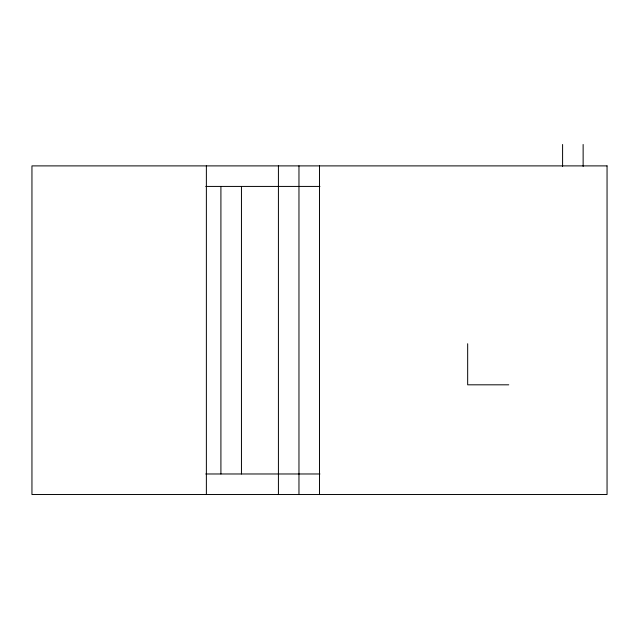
<?xml version="1.0" encoding="UTF-8"?>
<svg xmlns="http://www.w3.org/2000/svg" width="639" height="639" viewBox="0 0 639 639"><rect width="100%" height="100%" fill="white"/><g stroke="black" fill="none" stroke-linecap="round" stroke-linejoin="round"><path stroke-width="0.96" d="M205.766 186.428L319.931 186.428M508.748 384.814L467.668 384.814L467.668 343.734M205.766 473.978L319.931 473.978M583.135 144.478L583.135 166.428M562.592 144.478L562.592 166.428M319.5 165.892L319.5 494.522M298.964 165.892L298.964 494.522M278.42 165.892L278.42 494.522M241.454 186.428L241.454 473.978M220.91 186.428L220.91 473.978M206.373 165.892L206.373 494.522M607.05 165.892L31.95 165.892L31.95 494.522L607.05 494.522L607.05 165.892"/></g></svg>
